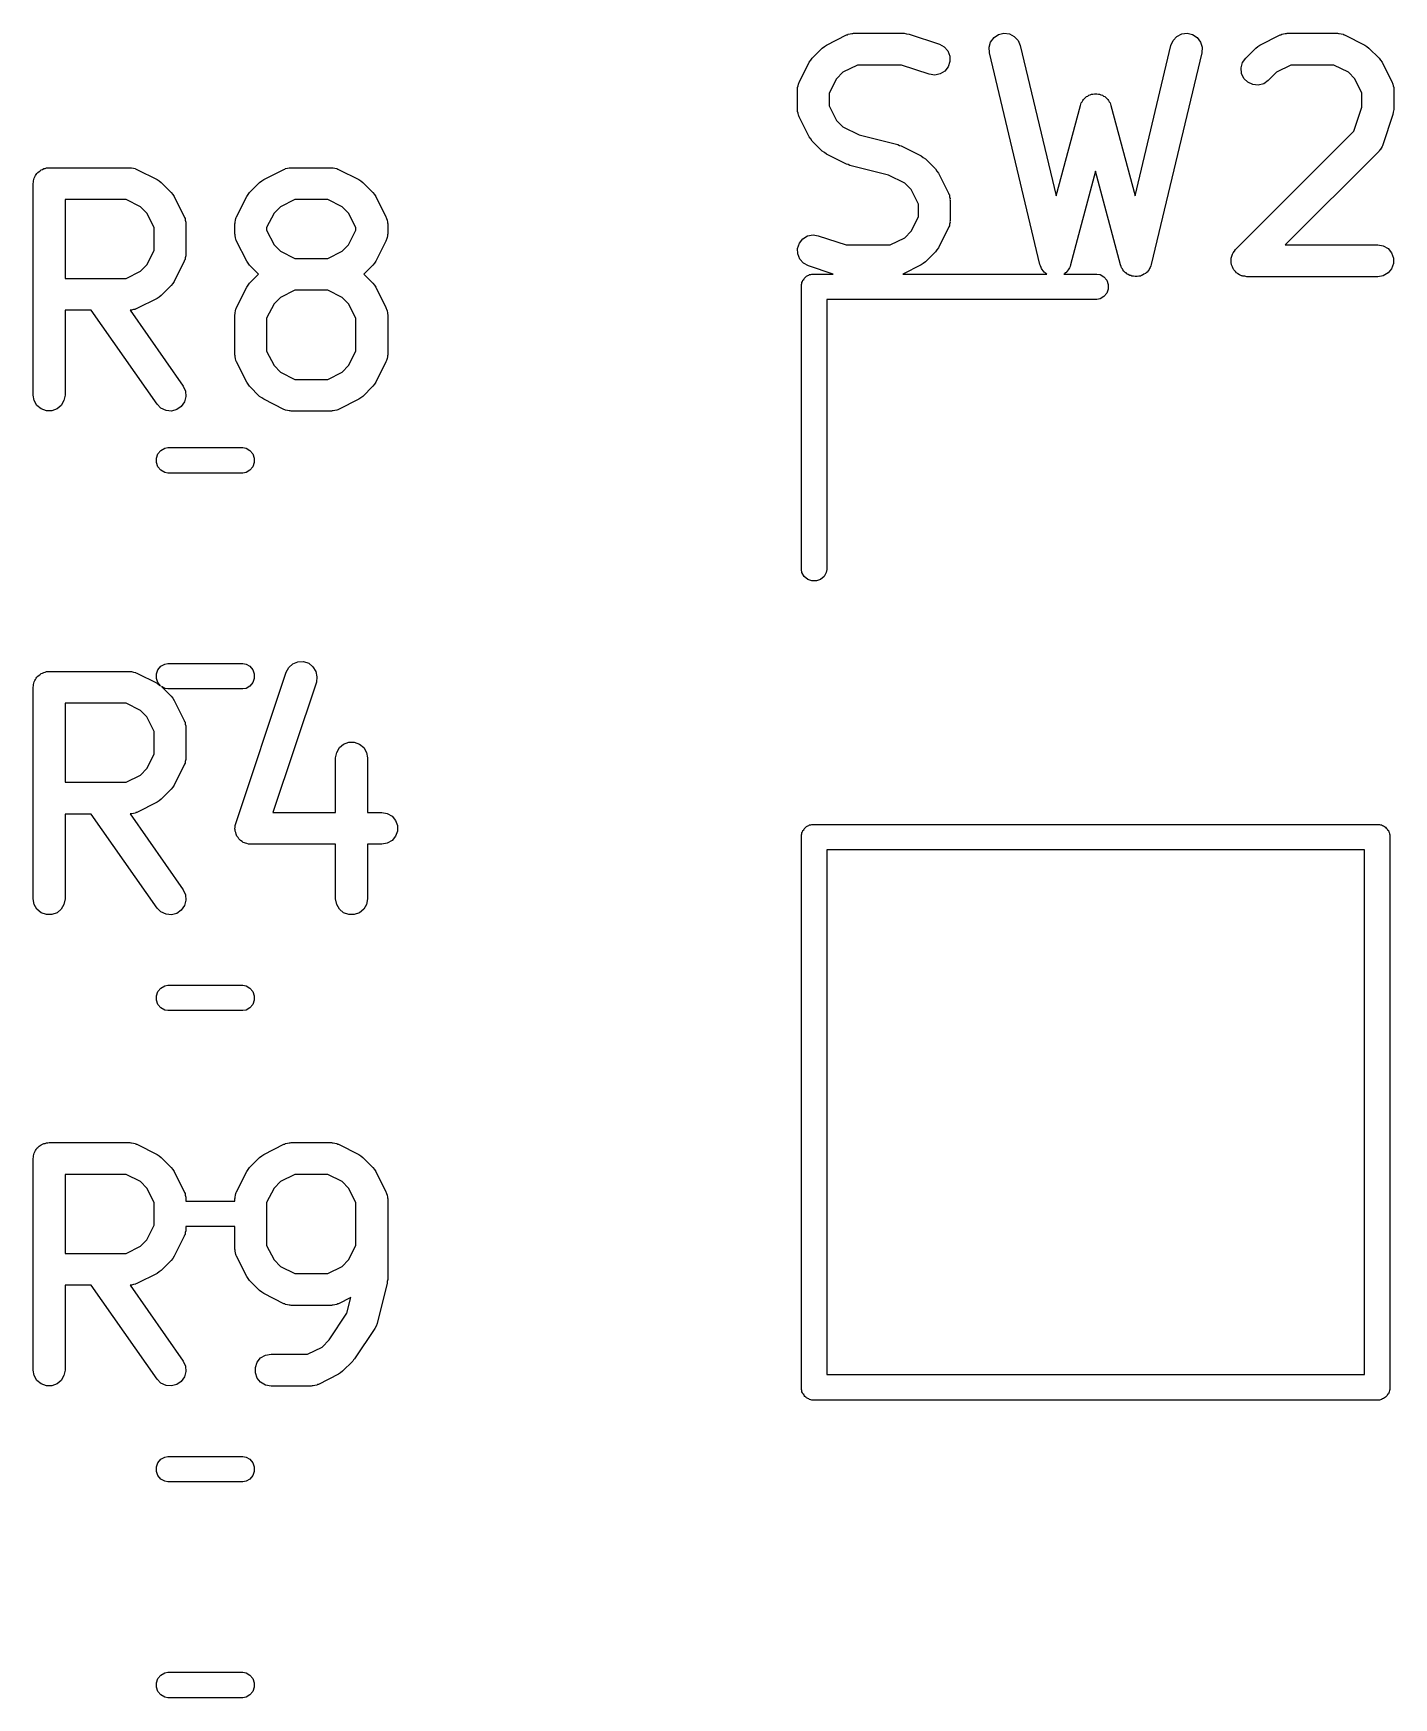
# Model space of a CAD drawing. Extents: x 105.5 to 202.9, y -138.6 to -44.
# Drawn here: x 120.71 to 127.14, y -62.49 to -54.62 of the extents above; entities that cross this region are included whole.
import ezdxf

# ---------------------------------------------------------------- set-up
doc = ezdxf.new("R2010")
doc.units = 0
doc.header["$MEASUREMENT"] = 0
doc.layers.add('BLACK', color=7, linetype='CONTINUOUS')

msp = doc.modelspace()

# ---------------------------------------------------------------- linework, layer by layer
at = {"layer": 'BLACK', "linetype": 'CONTINUOUS'}
for p, q in [((124.458, -54.6779), (124.554, -54.6303)), ((124.554, -54.6303), (124.558, -54.6291)), ((124.558, -54.6291), (124.561, -54.6269)), ((124.561, -54.6269), (124.57, -54.6254)), ((124.57, -54.6254), (124.579, -54.6229)), ((124.579, -54.6229), (124.583, -54.6231)), ((124.583, -54.6231), (124.587, -54.6224)), ((124.587, -54.6224), (124.825, -54.6224)), ((124.825, -54.6224), (124.837, -54.6245)), ((124.837, -54.6245), (124.849, -54.6262)), ((124.849, -54.6262), (124.992, -54.6738)), ((125.234, -54.6638), (125.25, -54.6429)), ((125.25, -54.6429), (125.272, -54.6285)), ((125.272, -54.6285), (125.297, -54.6225)), ((125.297, -54.6225), (125.323, -54.6255)), ((125.323, -54.6255), (125.346, -54.6372)), ((125.346, -54.6372), (125.364, -54.6561)), ((126.096, -54.6561), (126.114, -54.6372)), ((126.114, -54.6372), (126.137, -54.6255)), ((126.137, -54.6255), (126.163, -54.6225)), ((126.163, -54.6225), (126.188, -54.6285)), ((126.188, -54.6285), (126.21, -54.6429)), ((126.21, -54.6429), (126.226, -54.6638)), ((126.506, -54.6779), (126.601, -54.6303)), ((126.601, -54.6303), (126.605, -54.6291)), ((126.605, -54.6291), (126.609, -54.6269)), ((126.609, -54.6269), (126.618, -54.6254)), ((126.618, -54.6254), (126.626, -54.6229)), ((126.626, -54.6229), (126.631, -54.6231)), ((126.631, -54.6231), (126.635, -54.6224)), ((126.635, -54.6224), (126.873, -54.6224)), ((126.873, -54.6224), (126.877, -54.6231)), ((126.877, -54.6231), (126.881, -54.6229)), ((126.881, -54.6229), (126.89, -54.6254)), ((126.89, -54.6254), (126.899, -54.6269)), ((126.899, -54.6269), (126.902, -54.6291)), ((126.902, -54.6291), (126.906, -54.6303)), ((126.906, -54.6303), (127.002, -54.6779)), ((124.391, -54.7396), (124.439, -54.692)), ((124.439, -54.692), (124.449, -54.6851)), ((124.449, -54.6851), (124.458, -54.6779)), ((124.992, -54.6738), (125.015, -54.6863)), ((125.015, -54.6863), (125.032, -54.7057)), ((125.032, -54.7057), (125.042, -54.73)), ((125.042, -54.73), (125.042, -54.756)), ((125.227, -54.6887), (125.234, -54.6638)), ((125.228, -54.7148), (125.227, -54.6887)), ((125.467, -55.7148), (125.228, -54.7148)), ((125.364, -54.6561), (125.374, -54.68)), ((125.374, -54.68), (125.544, -55.3909)), ((125.916, -55.3909), (126.086, -54.68)), ((126.232, -54.7148), (125.993, -55.7148)), ((126.086, -54.68), (126.096, -54.6561)), ((126.226, -54.6638), (126.233, -54.6887)), ((126.233, -54.6887), (126.232, -54.7148)), ((126.439, -54.7396), (126.486, -54.692)), ((126.486, -54.692), (126.496, -54.6851)), ((126.496, -54.6851), (126.506, -54.6779)), ((127.002, -54.6779), (127.011, -54.6851)), ((127.011, -54.6851), (127.021, -54.692)), ((127.021, -54.692), (127.069, -54.7396)), ((124.33, -54.8543), (124.377, -54.7591)), ((124.377, -54.7591), (124.384, -54.7494)), ((124.384, -54.7494), (124.391, -54.7396)), ((124.536, -54.8066), (124.506, -54.837)), ((124.605, -54.7724), (124.536, -54.8066)), ((124.813, -54.7724), (124.605, -54.7724)), ((124.944, -54.8162), (124.813, -54.7724)), ((125.018, -54.8011), (124.996, -54.8147)), ((125.034, -54.7807), (125.018, -54.8011)), ((125.042, -54.756), (125.034, -54.7807)), ((126.417, -54.7861), (126.424, -54.7609)), ((126.419, -54.812), (126.417, -54.7861)), ((126.424, -54.7609), (126.439, -54.7396)), ((126.584, -54.8066), (126.545, -54.8457)), ((126.652, -54.7724), (126.584, -54.8066)), ((126.855, -54.7724), (126.652, -54.7724)), ((126.924, -54.8066), (126.855, -54.7724)), ((126.954, -54.837), (126.924, -54.8066)), ((127.069, -54.7396), (127.076, -54.7494)), ((127.076, -54.7494), (127.083, -54.7591)), ((127.083, -54.7591), (127.13, -54.8543)), ((124.322, -54.8793), (124.325, -54.8709)), ((124.322, -54.8836), (124.322, -54.8793)), ((124.322, -54.8879), (124.322, -54.8836)), ((124.322, -54.9831), (124.322, -54.8879)), ((124.325, -54.8709), (124.326, -54.8622)), ((124.326, -54.8622), (124.328, -54.8585)), ((124.328, -54.8585), (124.33, -54.8543)), ((124.506, -54.837), (124.472, -54.9056)), ((124.97, -54.82), (124.944, -54.8162)), ((124.996, -54.8147), (124.97, -54.82)), ((126.43, -54.8356), (126.419, -54.812)), ((126.449, -54.8541), (126.43, -54.8356)), ((126.472, -54.8651), (126.449, -54.8541)), ((126.498, -54.8673), (126.472, -54.8651)), ((126.524, -54.8606), (126.498, -54.8673)), ((126.545, -54.8457), (126.524, -54.8606)), ((126.988, -54.9056), (126.954, -54.837)), ((127.13, -54.8543), (127.132, -54.8585)), ((127.132, -54.8585), (127.134, -54.8622)), ((127.134, -54.8622), (127.135, -54.8709)), ((127.135, -54.8709), (127.138, -54.8793)), ((127.138, -54.8793), (127.138, -54.8836)), ((127.138, -54.8836), (127.138, -54.8879)), ((127.138, -54.8879), (127.138, -54.9831)), ((124.472, -54.9056), (124.472, -54.9654)), ((124.472, -54.9654), (124.506, -55.0339)), ((125.544, -55.3909), (125.658, -54.9638)), ((125.658, -54.9638), (125.66, -54.9577)), ((125.66, -54.9577), (125.662, -54.9513)), ((125.662, -54.9513), (125.666, -54.946)), ((125.666, -54.946), (125.669, -54.9401)), ((125.669, -54.9401), (125.673, -54.9354)), ((125.673, -54.9354), (125.677, -54.93)), ((125.677, -54.93), (125.682, -54.9263)), ((125.682, -54.9263), (125.687, -54.9217)), ((125.687, -54.9217), (125.693, -54.9189)), ((125.693, -54.9189), (125.698, -54.9151)), ((125.698, -54.9151), (125.705, -54.9134)), ((125.705, -54.9134), (125.711, -54.9107)), ((125.711, -54.9107), (125.717, -54.9101)), ((125.717, -54.9101), (125.724, -54.9084)), ((125.724, -54.9084), (125.73, -54.9089)), ((125.73, -54.9089), (125.736, -54.9084)), ((125.736, -54.9084), (125.743, -54.9101)), ((125.743, -54.9101), (125.749, -54.9107)), ((125.749, -54.9107), (125.755, -54.9134)), ((125.755, -54.9134), (125.762, -54.9151)), ((125.762, -54.9151), (125.767, -54.9189)), ((125.767, -54.9189), (125.773, -54.9217)), ((125.773, -54.9217), (125.778, -54.9263)), ((125.778, -54.9263), (125.783, -54.93)), ((125.783, -54.93), (125.787, -54.9354)), ((125.787, -54.9354), (125.791, -54.9401)), ((125.791, -54.9401), (125.794, -54.946)), ((125.794, -54.946), (125.798, -54.9513)), ((125.798, -54.9513), (125.8, -54.9577)), ((125.8, -54.9577), (125.802, -54.9638)), ((125.802, -54.9638), (125.916, -55.3909)), ((126.988, -54.9709), (126.988, -54.9056)), ((124.322, -54.9874), (124.322, -54.9831)), ((124.322, -54.9917), (124.322, -54.9874)), ((124.325, -55.0001), (124.322, -54.9917)), ((124.326, -55.0087), (124.325, -55.0001)), ((124.328, -55.0125), (124.326, -55.0087)), ((124.33, -55.0166), (124.328, -55.0125)), ((124.377, -55.1119), (124.33, -55.0166)), ((124.506, -55.0339), (124.536, -55.0643)), ((126.95, -55.0854), (126.988, -54.9709)), ((127.134, -55.0068), (127.087, -55.1497)), ((127.136, -54.9949), (127.134, -55.0068)), ((127.138, -54.9831), (127.136, -54.9949)), ((124.384, -55.1215), (124.377, -55.1119)), ((124.391, -55.1314), (124.384, -55.1215)), ((124.536, -55.0643), (124.613, -55.1028)), ((124.613, -55.1028), (124.796, -55.1484)), ((126.391, -55.6443), (126.95, -55.0854)), ((124.439, -55.179), (124.391, -55.1314)), ((124.449, -55.1859), (124.439, -55.179)), ((124.458, -55.193), (124.449, -55.1859)), ((124.554, -55.2407), (124.458, -55.193)), ((124.796, -55.1484), (124.803, -55.1518)), ((124.803, -55.1518), (124.811, -55.1541)), ((124.811, -55.1541), (124.906, -55.2017)), ((124.906, -55.2017), (124.916, -55.2089)), ((127.069, -55.179), (126.625, -55.6224)), ((127.071, -55.1754), (127.069, -55.179)), ((127.074, -55.1726), (127.071, -55.1754)), ((127.079, -55.1648), (127.074, -55.1726)), ((127.084, -55.1576), (127.079, -55.1648)), ((127.085, -55.1535), (127.084, -55.1576)), ((127.087, -55.1497), (127.085, -55.1535)), ((120.729, -55.2842), (120.734, -55.28)), ((120.734, -55.28), (120.739, -55.2749)), ((120.739, -55.2749), (120.744, -55.2716)), ((120.744, -55.2716), (120.749, -55.2674)), ((120.749, -55.2674), (120.756, -55.2652)), ((120.756, -55.2652), (120.761, -55.2619)), ((120.761, -55.2619), (120.768, -55.2608)), ((120.768, -55.2608), (120.774, -55.2585)), ((120.774, -55.2585), (120.78, -55.2585)), ((120.78, -55.2585), (120.787, -55.2574)), ((120.787, -55.2574), (121.168, -55.2574)), ((121.168, -55.2574), (121.172, -55.2581)), ((121.172, -55.2581), (121.176, -55.2579)), ((121.176, -55.2579), (121.185, -55.2604)), ((121.185, -55.2604), (121.194, -55.2619)), ((121.194, -55.2619), (121.197, -55.2641)), ((121.197, -55.2641), (121.201, -55.2653)), ((121.201, -55.2653), (121.297, -55.3129)), ((121.801, -55.3129), (121.896, -55.2653)), ((121.896, -55.2653), (121.9, -55.2641)), ((121.9, -55.2641), (121.904, -55.2619)), ((121.904, -55.2619), (121.913, -55.2604)), ((121.913, -55.2604), (121.921, -55.2579)), ((121.921, -55.2579), (121.926, -55.2581)), ((121.926, -55.2581), (121.93, -55.2574)), ((121.93, -55.2574), (122.12, -55.2574)), ((122.12, -55.2574), (122.124, -55.2581)), ((122.124, -55.2581), (122.129, -55.2579)), ((122.129, -55.2579), (122.137, -55.2604)), ((122.137, -55.2604), (122.146, -55.2619)), ((122.146, -55.2619), (122.15, -55.2641)), ((122.15, -55.2641), (122.154, -55.2653)), ((122.154, -55.2653), (122.249, -55.3129)), ((124.561, -55.243), (124.554, -55.2407)), ((124.569, -55.2463), (124.561, -55.243)), ((124.751, -55.292), (124.569, -55.2463)), ((124.916, -55.2089), (124.926, -55.2158)), ((124.926, -55.2158), (124.974, -55.2634)), ((124.974, -55.2634), (124.98, -55.2732)), ((124.98, -55.2732), (124.988, -55.2829)), ((124.988, -55.2829), (125.035, -55.3781)), ((125.73, -55.2742), (125.612, -55.7167)), ((125.848, -55.7167), (125.73, -55.2742)), ((120.712, -55.3324), (120.713, -55.3259)), ((120.712, -56.3324), (120.712, -55.3324)), ((120.713, -55.3194), (120.715, -55.3132)), ((120.713, -55.3259), (120.713, -55.3194)), ((120.715, -55.3132), (120.716, -55.3067)), ((120.716, -55.3067), (120.72, -55.301)), ((120.72, -55.301), (120.722, -55.2949)), ((120.722, -55.2949), (120.726, -55.2899)), ((120.726, -55.2899), (120.729, -55.2842)), ((121.297, -55.3129), (121.306, -55.3201)), ((121.306, -55.3201), (121.316, -55.327)), ((121.316, -55.327), (121.364, -55.3746)), ((121.734, -55.3746), (121.781, -55.327)), ((121.781, -55.327), (121.791, -55.3201)), ((121.791, -55.3201), (121.801, -55.3129)), ((122.249, -55.3129), (122.259, -55.3201)), ((122.259, -55.3201), (122.269, -55.327)), ((122.269, -55.327), (122.316, -55.3746)), ((124.828, -55.3304), (124.751, -55.292)), ((124.859, -55.3609), (124.828, -55.3304)), ((124.893, -55.4294), (124.859, -55.3609)), ((120.862, -55.4074), (120.862, -55.7812)), ((121.15, -55.4074), (120.862, -55.4074)), ((121.219, -55.4416), (121.15, -55.4074)), ((121.364, -55.3746), (121.371, -55.3844)), ((121.371, -55.3844), (121.378, -55.3941)), ((121.378, -55.3941), (121.425, -55.4893)), ((121.672, -55.4893), (121.72, -55.3941)), ((121.72, -55.3941), (121.727, -55.3844)), ((121.727, -55.3844), (121.734, -55.3746)), ((121.947, -55.4074), (121.879, -55.4416)), ((122.103, -55.4074), (121.947, -55.4074)), ((122.171, -55.4416), (122.103, -55.4074)), ((122.316, -55.3746), (122.323, -55.3844)), ((122.323, -55.3844), (122.33, -55.3941)), ((122.33, -55.3941), (122.378, -55.4893)), ((124.893, -55.4892), (124.893, -55.4294)), ((125.035, -55.3781), (125.036, -55.3823)), ((125.036, -55.3823), (125.039, -55.386)), ((125.039, -55.386), (125.04, -55.3947)), ((125.04, -55.3947), (125.043, -55.4031)), ((125.043, -55.4031), (125.042, -55.4074)), ((125.042, -55.4074), (125.043, -55.4117)), ((125.043, -55.4117), (125.043, -55.5069)), ((121.249, -55.472), (121.219, -55.4416)), ((121.283, -55.5406), (121.249, -55.472)), ((121.425, -55.4893), (121.427, -55.4935)), ((121.427, -55.4935), (121.429, -55.4972)), ((121.429, -55.4972), (121.43, -55.5059)), ((121.43, -55.5059), (121.433, -55.5143)), ((121.433, -55.5143), (121.433, -55.5186)), ((121.433, -55.5186), (121.433, -55.5229)), ((121.664, -55.5229), (121.665, -55.5186)), ((121.665, -55.5143), (121.667, -55.5059)), ((121.665, -55.5186), (121.665, -55.5143)), ((121.667, -55.5059), (121.669, -55.4972)), ((121.669, -55.4972), (121.671, -55.4935)), ((121.671, -55.4935), (121.672, -55.4893)), ((121.849, -55.472), (121.814, -55.5406)), ((121.879, -55.4416), (121.849, -55.472)), ((122.201, -55.472), (122.171, -55.4416)), ((122.236, -55.5406), (122.201, -55.472)), ((122.378, -55.4893), (122.379, -55.4935)), ((122.379, -55.4935), (122.381, -55.4972)), ((122.381, -55.4972), (122.383, -55.5059)), ((122.383, -55.5059), (122.385, -55.5143)), ((122.385, -55.5143), (122.385, -55.5186)), ((122.385, -55.5186), (122.386, -55.5229)), ((124.859, -55.5577), (124.893, -55.4892)), ((125.043, -55.5155), (125.04, -55.5239)), ((125.043, -55.5069), (125.042, -55.5112)), ((125.042, -55.5112), (125.043, -55.5155)), ((121.283, -55.648), (121.283, -55.5406)), ((121.433, -55.5229), (121.433, -55.6657)), ((121.664, -55.5705), (121.664, -55.5229)), ((121.665, -55.5747), (121.664, -55.5705)), ((121.665, -55.579), (121.665, -55.5747)), ((121.667, -55.5875), (121.665, -55.579)), ((121.669, -55.5961), (121.667, -55.5875)), ((121.671, -55.5999), (121.669, -55.5961)), ((121.814, -55.5406), (121.814, -55.5528)), ((121.814, -55.5528), (121.849, -55.6213)), ((122.201, -55.6213), (122.236, -55.5528)), ((122.236, -55.5528), (122.236, -55.5406)), ((122.381, -55.5961), (122.379, -55.5999)), ((122.383, -55.5875), (122.381, -55.5961)), ((122.385, -55.5791), (122.383, -55.5875)), ((122.386, -55.5705), (122.385, -55.5747)), ((122.385, -55.5747), (122.385, -55.5791)), ((122.386, -55.5229), (122.386, -55.5705)), ((124.331, -55.614), (124.347, -55.5936)), ((124.347, -55.5936), (124.369, -55.58)), ((124.369, -55.58), (124.395, -55.5748)), ((124.395, -55.5748), (124.42, -55.5786)), ((124.42, -55.5786), (124.552, -55.6224)), ((124.76, -55.6224), (124.828, -55.5881)), ((124.828, -55.5881), (124.859, -55.5577)), ((125.035, -55.5404), (124.988, -55.6357)), ((125.036, -55.5363), (125.035, -55.5404)), ((125.039, -55.5326), (125.036, -55.5363)), ((125.04, -55.5239), (125.039, -55.5326)), ((121.249, -55.7165), (121.283, -55.648)), ((121.433, -55.6743), (121.43, -55.6827)), ((121.433, -55.6657), (121.433, -55.67)), ((121.433, -55.67), (121.433, -55.6743)), ((121.672, -55.604), (121.671, -55.5999)), ((121.72, -55.6993), (121.672, -55.604)), ((121.849, -55.6213), (121.879, -55.6517)), ((121.879, -55.6517), (121.947, -55.686)), ((122.103, -55.686), (122.171, -55.6517)), ((122.171, -55.6517), (122.201, -55.6213)), ((122.378, -55.604), (122.33, -55.6993)), ((122.379, -55.5999), (122.378, -55.604)), ((124.322, -55.6388), (124.331, -55.614)), ((124.323, -55.6648), (124.322, -55.6388)), ((124.333, -55.689), (124.323, -55.6648)), ((124.552, -55.6224), (124.76, -55.6224)), ((124.974, -55.6552), (124.926, -55.7028)), ((124.98, -55.6453), (124.974, -55.6552)), ((124.988, -55.6357), (124.98, -55.6453)), ((126.37, -55.6844), (126.374, -55.6751)), ((126.374, -55.6751), (126.376, -55.6657)), ((126.376, -55.6657), (126.378, -55.663)), ((126.378, -55.663), (126.379, -55.6599)), ((126.379, -55.6599), (126.386, -55.6524)), ((126.386, -55.6524), (126.391, -55.6443)), ((126.625, -55.6224), (127.063, -55.6224)), ((127.063, -55.6224), (127.089, -55.6269)), ((127.089, -55.6269), (127.112, -55.6399)), ((127.112, -55.6399), (127.128, -55.6599)), ((127.128, -55.6599), (127.137, -55.6844)), ((121.15, -55.7812), (121.219, -55.7469)), ((121.219, -55.7469), (121.249, -55.7165)), ((121.425, -55.6993), (121.378, -55.7945)), ((121.427, -55.6951), (121.425, -55.6993)), ((121.429, -55.6914), (121.427, -55.6951)), ((121.43, -55.6827), (121.429, -55.6914)), ((121.727, -55.7089), (121.72, -55.6993)), ((121.734, -55.7187), (121.727, -55.7089)), ((121.776, -55.761), (121.734, -55.7187)), ((121.947, -55.686), (122.103, -55.686)), ((122.316, -55.7187), (122.274, -55.761)), ((122.323, -55.7089), (122.316, -55.7187)), ((122.33, -55.6993), (122.323, -55.7089)), ((124.35, -55.7085), (124.333, -55.689)), ((124.373, -55.7209), (124.35, -55.7085)), ((124.49, -55.76), (124.373, -55.7209)), ((124.906, -55.7168), (124.82, -55.76)), ((124.916, -55.7097), (124.906, -55.7168)), ((124.926, -55.7028), (124.916, -55.7097)), ((125.47, -55.7218), (125.467, -55.7148)), ((125.472, -55.7292), (125.47, -55.7218)), ((125.475, -55.7336), (125.472, -55.7292)), ((125.477, -55.7387), (125.475, -55.7336)), ((125.482, -55.7442), (125.477, -55.7387)), ((125.487, -55.7505), (125.482, -55.7442)), ((125.491, -55.7536), (125.487, -55.7505)), ((125.495, -55.7576), (125.491, -55.7536)), ((125.586, -55.7549), (125.583, -55.7588)), ((125.591, -55.7519), (125.586, -55.7549)), ((125.596, -55.7457), (125.591, -55.7519)), ((125.601, -55.7403), (125.596, -55.7457)), ((125.603, -55.7354), (125.601, -55.7403)), ((125.607, -55.731), (125.603, -55.7354)), ((125.609, -55.7236), (125.607, -55.731)), ((125.612, -55.7167), (125.609, -55.7236)), ((125.851, -55.7236), (125.848, -55.7167)), ((125.853, -55.731), (125.851, -55.7236)), ((125.857, -55.7354), (125.853, -55.731)), ((125.859, -55.7403), (125.857, -55.7354)), ((125.864, -55.7457), (125.859, -55.7403)), ((125.869, -55.7519), (125.864, -55.7457)), ((125.874, -55.7549), (125.869, -55.7519)), ((125.877, -55.7588), (125.874, -55.7549)), ((125.969, -55.7536), (125.965, -55.7576)), ((125.973, -55.7505), (125.969, -55.7536)), ((125.978, -55.7442), (125.973, -55.7505)), ((125.983, -55.7387), (125.978, -55.7442)), ((125.985, -55.7336), (125.983, -55.7387)), ((125.988, -55.7292), (125.985, -55.7336)), ((125.99, -55.7218), (125.988, -55.7292)), ((125.993, -55.7148), (125.99, -55.7218)), ((126.37, -55.6877), (126.37, -55.6844)), ((126.37, -55.6908), (126.37, -55.6877)), ((126.37, -55.7006), (126.37, -55.6908)), ((126.37, -55.7104), (126.37, -55.7006)), ((126.372, -55.7135), (126.37, -55.7104)), ((126.372, -55.7168), (126.372, -55.7135)), ((126.376, -55.7257), (126.372, -55.7168)), ((126.379, -55.7349), (126.376, -55.7257)), ((126.381, -55.7374), (126.379, -55.7349)), ((126.383, -55.7404), (126.381, -55.7374)), ((126.39, -55.7473), (126.383, -55.7404)), ((126.396, -55.7548), (126.39, -55.7473)), ((126.399, -55.7565), (126.396, -55.7548)), ((127.112, -55.7548), (127.089, -55.7679)), ((127.128, -55.7349), (127.112, -55.7548)), ((127.137, -55.7104), (127.128, -55.7349)), ((127.137, -55.6844), (127.137, -55.7104)), ((120.862, -55.7812), (121.15, -55.7812)), ((121.364, -55.814), (121.316, -55.8616)), ((121.371, -55.8042), (121.364, -55.814)), ((121.378, -55.7945), (121.371, -55.8042)), ((121.672, -55.9179), (121.72, -55.8226)), ((121.72, -55.8226), (121.727, -55.813)), ((121.727, -55.813), (121.734, -55.8032)), ((121.734, -55.8032), (121.776, -55.761)), ((122.274, -55.761), (122.316, -55.8032)), ((122.316, -55.8032), (122.323, -55.813)), ((122.323, -55.813), (122.33, -55.8226)), ((122.33, -55.8226), (122.378, -55.9179)), ((124.34, -55.8094), (124.342, -55.8044)), ((124.34, -55.8148), (124.34, -55.8094)), ((124.34, -57.1552), (124.34, -55.8148)), ((124.342, -55.8044), (124.343, -55.7992)), ((124.343, -55.7992), (124.345, -55.7946)), ((124.345, -55.7946), (124.347, -55.7895)), ((124.347, -55.7895), (124.351, -55.7854)), ((124.351, -55.7854), (124.353, -55.7808)), ((124.353, -55.7808), (124.357, -55.7774)), ((124.357, -55.7774), (124.361, -55.7733)), ((124.361, -55.7733), (124.365, -55.7707)), ((124.365, -55.7707), (124.37, -55.7672)), ((124.37, -55.7672), (124.375, -55.7654)), ((124.375, -55.7654), (124.379, -55.7627)), ((124.379, -55.7627), (124.384, -55.7618)), ((124.384, -55.7618), (124.389, -55.76)), ((124.389, -55.76), (124.395, -55.76)), ((124.395, -55.76), (124.395, -55.76)), ((124.395, -55.76), (124.49, -55.76)), ((124.82, -55.76), (125.5, -55.76)), ((125.5, -55.76), (125.495, -55.7576)), ((125.583, -55.7588), (125.58, -55.76)), ((125.58, -55.76), (125.735, -55.76)), ((125.735, -55.76), (125.751, -55.7627)), ((125.751, -55.7627), (125.769, -55.7733)), ((125.769, -55.7733), (125.783, -55.7895)), ((125.783, -55.7895), (125.79, -55.8094)), ((125.79, -55.8306), (125.783, -55.8505)), ((125.79, -55.8094), (125.79, -55.8306)), ((125.884, -55.762), (125.877, -55.7588)), ((125.891, -55.7662), (125.884, -55.762)), ((125.896, -55.7675), (125.891, -55.7662)), ((125.901, -55.7698), (125.896, -55.7675)), ((125.909, -55.7705), (125.901, -55.7698)), ((125.916, -55.7722), (125.909, -55.7705)), ((125.921, -55.7716), (125.916, -55.7722)), ((125.927, -55.7721), (125.921, -55.7716)), ((125.934, -55.7701), (125.927, -55.7721)), ((125.942, -55.7693), (125.934, -55.7701)), ((125.947, -55.7668), (125.942, -55.7693)), ((125.952, -55.7654), (125.947, -55.7668)), ((125.958, -55.761), (125.952, -55.7654)), ((125.965, -55.7576), (125.958, -55.761)), ((126.401, -55.7588), (126.399, -55.7565)), ((126.41, -55.763), (126.401, -55.7588)), ((126.419, -55.7679), (126.41, -55.763)), ((126.422, -55.7684), (126.419, -55.7679)), ((126.425, -55.7698), (126.422, -55.7684)), ((126.435, -55.7707), (126.425, -55.7698)), ((126.444, -55.7724), (126.435, -55.7707)), ((127.063, -55.7724), (126.444, -55.7724)), ((127.089, -55.7679), (127.063, -55.7724)), ((121.297, -55.8757), (121.201, -55.9233)), ((121.306, -55.8685), (121.297, -55.8757)), ((121.316, -55.8616), (121.306, -55.8685)), ((121.849, -55.9006), (121.814, -55.9691)), ((121.879, -55.8702), (121.849, -55.9006)), ((121.947, -55.836), (121.879, -55.8702)), ((122.103, -55.836), (121.947, -55.836)), ((122.171, -55.8702), (122.103, -55.836)), ((122.201, -55.9006), (122.171, -55.8702)), ((122.236, -55.9691), (122.201, -55.9006)), ((125.735, -55.88), (124.46, -55.88)), ((124.46, -55.88), (124.46, -57.1552)), ((125.751, -55.8773), (125.735, -55.88)), ((125.769, -55.8667), (125.751, -55.8773)), ((125.783, -55.8505), (125.769, -55.8667)), ((120.986, -55.9312), (120.862, -55.9312)), ((120.862, -55.9312), (120.862, -56.3324)), ((121.297, -56.3754), (120.986, -55.9312)), ((121.172, -55.9304), (121.169, -55.931)), ((121.169, -55.931), (121.42, -56.2894)), ((121.176, -55.9307), (121.172, -55.9304)), ((121.185, -55.9282), (121.176, -55.9307)), ((121.194, -55.9267), (121.185, -55.9282)), ((121.197, -55.9245), (121.194, -55.9267)), ((121.201, -55.9233), (121.197, -55.9245)), ((121.664, -55.9514), (121.665, -55.9472)), ((121.664, -56.1419), (121.664, -55.9514)), ((121.665, -55.9429), (121.667, -55.9344)), ((121.665, -55.9472), (121.665, -55.9429)), ((121.667, -55.9344), (121.669, -55.9258)), ((121.669, -55.9258), (121.671, -55.922)), ((121.671, -55.922), (121.672, -55.9179)), ((121.814, -55.9691), (121.814, -56.1242)), ((122.236, -56.1242), (122.236, -55.9691)), ((122.378, -55.9179), (122.379, -55.922)), ((122.379, -55.922), (122.381, -55.9258)), ((122.381, -55.9258), (122.383, -55.9344)), ((122.383, -55.9344), (122.385, -55.9429)), ((122.385, -55.9429), (122.385, -55.9472)), ((122.385, -55.9472), (122.386, -55.9514)), ((122.386, -55.9514), (122.386, -56.1419)), ((121.665, -56.1462), (121.664, -56.1419)), ((121.665, -56.1505), (121.665, -56.1462)), ((121.814, -56.1242), (121.849, -56.1927)), ((122.201, -56.1927), (122.236, -56.1242)), ((122.386, -56.1419), (122.385, -56.1462)), ((122.385, -56.1462), (122.385, -56.1505)), ((121.667, -56.1589), (121.665, -56.1505)), ((121.669, -56.1676), (121.667, -56.1589)), ((121.671, -56.1713), (121.669, -56.1676)), ((121.672, -56.1754), (121.671, -56.1713)), ((121.72, -56.2707), (121.672, -56.1754)), ((121.849, -56.1927), (121.879, -56.2231)), ((121.879, -56.2231), (121.947, -56.2574)), ((122.103, -56.2574), (122.171, -56.2231)), ((122.171, -56.2231), (122.201, -56.1927)), ((122.378, -56.1754), (122.33, -56.2707)), ((122.379, -56.1713), (122.378, -56.1754)), ((122.381, -56.1676), (122.379, -56.1713)), ((122.383, -56.1589), (122.381, -56.1676)), ((122.385, -56.1505), (122.383, -56.1589)), ((121.42, -56.2894), (121.431, -56.313)), ((121.727, -56.2803), (121.72, -56.2707)), ((121.734, -56.2902), (121.727, -56.2803)), ((121.781, -56.3378), (121.734, -56.2902)), ((121.947, -56.2574), (122.103, -56.2574)), ((122.316, -56.2902), (122.269, -56.3378)), ((122.323, -56.2803), (122.316, -56.2902)), ((122.33, -56.2707), (122.323, -56.2803)), ((120.716, -56.358), (120.712, -56.3324)), ((120.729, -56.3806), (120.716, -56.358)), ((120.749, -56.3973), (120.729, -56.3806)), ((120.844, -56.3806), (120.824, -56.3973)), ((120.857, -56.358), (120.844, -56.3806)), ((120.862, -56.3324), (120.857, -56.358)), ((121.315, -56.3938), (121.297, -56.3754)), ((121.426, -56.3641), (121.411, -56.3854)), ((121.433, -56.3389), (121.426, -56.3641)), ((121.431, -56.313), (121.433, -56.3389)), ((121.791, -56.3447), (121.781, -56.3378)), ((121.801, -56.3518), (121.791, -56.3447)), ((121.896, -56.3995), (121.801, -56.3518)), ((122.249, -56.3518), (122.154, -56.3995)), ((122.259, -56.3447), (122.249, -56.3518)), ((122.269, -56.3378), (122.259, -56.3447)), ((120.774, -56.4062), (120.749, -56.3973)), ((120.8, -56.4062), (120.774, -56.4062)), ((120.824, -56.3973), (120.8, -56.4062)), ((121.339, -56.4048), (121.315, -56.3938)), ((121.365, -56.4071), (121.339, -56.4048)), ((121.39, -56.4004), (121.365, -56.4071)), ((121.411, -56.3854), (121.39, -56.4004)), ((121.9, -56.4007), (121.896, -56.3995)), ((121.904, -56.4029), (121.9, -56.4007)), ((121.913, -56.4044), (121.904, -56.4029)), ((121.921, -56.4069), (121.913, -56.4044)), ((121.926, -56.4066), (121.921, -56.4069)), ((121.93, -56.4074), (121.926, -56.4066)), ((122.12, -56.4074), (121.93, -56.4074)), ((122.124, -56.4066), (122.12, -56.4074)), ((122.129, -56.4069), (122.124, -56.4066)), ((122.137, -56.4044), (122.129, -56.4069)), ((122.146, -56.4029), (122.137, -56.4044)), ((122.15, -56.4007), (122.146, -56.4029)), ((122.154, -56.3995), (122.15, -56.4007)), ((121.294, -56.6294), (121.301, -56.6095)), ((121.301, -56.6095), (121.315, -56.5933)), ((121.315, -56.5933), (121.333, -56.5827)), ((121.333, -56.5827), (121.348, -56.58)), ((121.348, -56.58), (121.702, -56.58)), ((121.702, -56.58), (121.717, -56.5827)), ((121.717, -56.5827), (121.735, -56.5933)), ((121.735, -56.5933), (121.749, -56.6095)), ((121.749, -56.6095), (121.756, -56.6294)), ((121.294, -56.6506), (121.294, -56.6294)), ((121.301, -56.6705), (121.294, -56.6506)), ((121.315, -56.6867), (121.301, -56.6705)), ((121.333, -56.6973), (121.315, -56.6867)), ((121.348, -56.7), (121.333, -56.6973)), ((121.717, -56.6973), (121.702, -56.7)), ((121.735, -56.6867), (121.717, -56.6973)), ((121.749, -56.6705), (121.735, -56.6867)), ((121.756, -56.6506), (121.749, -56.6705)), ((121.756, -56.6294), (121.756, -56.6506)), ((121.702, -56.7), (121.348, -56.7)), ((124.343, -57.1708), (124.34, -57.1552)), ((124.46, -57.1552), (124.457, -57.1708)), ((124.353, -57.1892), (124.343, -57.1708)), ((124.37, -57.2028), (124.353, -57.1892)), ((124.389, -57.21), (124.37, -57.2028)), ((124.411, -57.21), (124.389, -57.21)), ((124.43, -57.2028), (124.411, -57.21)), ((124.447, -57.1892), (124.43, -57.2028)), ((124.457, -57.1708), (124.447, -57.1892)), ((120.756, -57.6452), (120.761, -57.6419)), ((120.761, -57.6419), (120.768, -57.6408)), ((120.768, -57.6408), (120.774, -57.6385)), ((120.774, -57.6385), (120.78, -57.6385)), ((120.78, -57.6385), (120.787, -57.6374)), ((120.787, -57.6374), (121.168, -57.6374)), ((121.168, -57.6374), (121.172, -57.6381)), ((121.172, -57.6381), (121.176, -57.6379)), ((121.176, -57.6379), (121.185, -57.6404)), ((121.185, -57.6404), (121.194, -57.6419)), ((121.194, -57.6419), (121.197, -57.6441)), ((121.294, -57.6494), (121.301, -57.6295)), ((121.301, -57.6295), (121.315, -57.6133)), ((121.315, -57.6133), (121.333, -57.6027)), ((121.333, -57.6027), (121.348, -57.6)), ((121.348, -57.6), (121.702, -57.6)), ((121.668, -58.3553), (121.906, -57.641)), ((121.702, -57.6), (121.717, -57.6027)), ((121.717, -57.6027), (121.735, -57.6133)), ((121.735, -57.6133), (121.749, -57.6295)), ((121.749, -57.6295), (121.756, -57.6494)), ((121.906, -57.641), (121.919, -57.6181)), ((121.919, -57.6181), (121.938, -57.6009)), ((121.938, -57.6009), (121.962, -57.5913)), ((121.962, -57.5913), (121.988, -57.5906)), ((121.988, -57.5906), (122.013, -57.5988)), ((122.013, -57.5988), (122.033, -57.615)), ((122.033, -57.615), (122.047, -57.6372)), ((122.047, -57.6372), (122.052, -57.6627)), ((120.712, -57.7124), (120.713, -57.7059)), ((120.712, -58.7124), (120.712, -57.7124)), ((120.713, -57.6994), (120.715, -57.6932)), ((120.713, -57.7059), (120.713, -57.6994)), ((120.715, -57.6932), (120.716, -57.6867)), ((120.716, -57.6867), (120.72, -57.681)), ((120.72, -57.681), (120.722, -57.6749)), ((120.722, -57.6749), (120.726, -57.6699)), ((120.726, -57.6699), (120.729, -57.6642)), ((120.729, -57.6642), (120.734, -57.66)), ((120.734, -57.66), (120.739, -57.6549)), ((120.739, -57.6549), (120.744, -57.6516)), ((120.744, -57.6516), (120.749, -57.6474)), ((120.749, -57.6474), (120.756, -57.6452)), ((121.197, -57.6441), (121.201, -57.6453)), ((121.201, -57.6453), (121.297, -57.6929)), ((121.294, -57.6706), (121.294, -57.6494)), ((121.301, -57.6905), (121.294, -57.6706)), ((121.297, -57.6929), (121.306, -57.7001)), ((121.313, -57.7047), (121.301, -57.6905)), ((121.306, -57.7001), (121.313, -57.7047)), ((121.333, -57.7173), (121.318, -57.7084)), ((121.318, -57.7084), (121.364, -57.7546)), ((121.348, -57.72), (121.333, -57.7173)), ((121.702, -57.72), (121.348, -57.72)), ((121.717, -57.7173), (121.702, -57.72)), ((121.735, -57.7067), (121.717, -57.7173)), ((121.749, -57.6905), (121.735, -57.7067)), ((121.756, -57.6706), (121.749, -57.6905)), ((121.756, -57.6494), (121.756, -57.6706)), ((122.049, -57.6885), (121.843, -58.304)), ((122.052, -57.6627), (122.049, -57.6885)), ((120.862, -57.7874), (120.862, -58.1612)), ((121.15, -57.7874), (120.862, -57.7874)), ((121.219, -57.8216), (121.15, -57.7874)), ((121.364, -57.7546), (121.371, -57.7644)), ((121.371, -57.7644), (121.378, -57.7741)), ((121.378, -57.7741), (121.425, -57.8693)), ((121.249, -57.852), (121.219, -57.8216)), ((121.283, -57.9206), (121.249, -57.852)), ((121.425, -57.8693), (121.427, -57.8735)), ((121.427, -57.8735), (121.429, -57.8772)), ((121.429, -57.8772), (121.43, -57.8859)), ((121.283, -58.028), (121.283, -57.9206)), ((121.43, -57.8859), (121.433, -57.8943)), ((121.433, -57.8943), (121.433, -57.8986)), ((121.433, -57.8986), (121.433, -57.9029)), ((121.433, -57.9029), (121.433, -58.0457)), ((121.249, -58.0965), (121.283, -58.028)), ((122.14, -58.0457), (122.145, -58.0201)), ((122.145, -58.0201), (122.158, -57.9975)), ((122.158, -57.9975), (122.178, -57.9808)), ((122.178, -57.9808), (122.202, -57.9719)), ((122.202, -57.9719), (122.228, -57.9719)), ((122.228, -57.9719), (122.253, -57.9808)), ((122.253, -57.9808), (122.273, -57.9975)), ((122.273, -57.9975), (122.286, -58.0201)), ((122.286, -58.0201), (122.29, -58.0457)), ((121.219, -58.1269), (121.249, -58.0965)), ((121.425, -58.0793), (121.378, -58.1745)), ((121.427, -58.0751), (121.425, -58.0793)), ((121.429, -58.0714), (121.427, -58.0751)), ((121.43, -58.0627), (121.429, -58.0714)), ((121.433, -58.0543), (121.43, -58.0627)), ((121.433, -58.0457), (121.433, -58.05)), ((121.433, -58.05), (121.433, -58.0543)), ((122.14, -58.304), (122.14, -58.0457)), ((122.29, -58.0457), (122.29, -58.304)), ((120.862, -58.1612), (121.15, -58.1612)), ((121.15, -58.1612), (121.219, -58.1269)), ((121.371, -58.1842), (121.364, -58.194)), ((121.378, -58.1745), (121.371, -58.1842)), ((121.297, -58.2557), (121.201, -58.3033)), ((121.306, -58.2485), (121.297, -58.2557)), ((121.316, -58.2416), (121.306, -58.2485)), ((121.364, -58.194), (121.316, -58.2416)), ((120.986, -58.3112), (120.862, -58.3112)), ((120.862, -58.3112), (120.862, -58.7124)), ((121.297, -58.7554), (120.986, -58.3112)), ((121.172, -58.3104), (121.169, -58.311)), ((121.169, -58.311), (121.42, -58.6694)), ((121.176, -58.3107), (121.172, -58.3104)), ((121.185, -58.3082), (121.176, -58.3107)), ((121.194, -58.3067), (121.185, -58.3082)), ((121.197, -58.3045), (121.194, -58.3067)), ((121.201, -58.3033), (121.197, -58.3045)), ((121.843, -58.304), (122.14, -58.304)), ((122.29, -58.304), (122.358, -58.304)), ((122.358, -58.304), (122.384, -58.3086)), ((122.384, -58.3086), (122.407, -58.3216)), ((122.407, -58.3216), (122.423, -58.3415)), ((122.423, -58.3415), (122.432, -58.366)), ((121.664, -58.3811), (121.665, -58.3736)), ((121.665, -58.3865), (121.664, -58.3811)), ((121.665, -58.366), (121.667, -58.3608)), ((121.665, -58.3736), (121.665, -58.366)), ((121.665, -58.3921), (121.665, -58.3865)), ((121.668, -58.3992), (121.665, -58.3921)), ((121.667, -58.3608), (121.668, -58.3553)), ((121.67, -58.4066), (121.668, -58.3992)), ((121.672, -58.4113), (121.67, -58.4066)), ((121.674, -58.4165), (121.672, -58.4113)), ((121.679, -58.4224), (121.674, -58.4165)), ((121.683, -58.4288), (121.679, -58.4224)), ((122.423, -58.4165), (122.407, -58.4365)), ((122.432, -58.3921), (122.423, -58.4165)), ((122.432, -58.366), (122.432, -58.3921)), ((124.34, -58.4094), (124.342, -58.4044)), ((124.34, -58.4147), (124.34, -58.4094)), ((124.34, -58.4148), (124.34, -58.4147)), ((124.34, -61.0094), (124.34, -58.4148)), ((124.342, -58.4044), (124.343, -58.3992)), ((124.343, -58.3992), (124.345, -58.3945)), ((124.345, -58.3945), (124.347, -58.3895)), ((124.347, -58.3895), (124.351, -58.3855)), ((124.351, -58.3855), (124.353, -58.3808)), ((124.353, -58.3808), (124.357, -58.3774)), ((124.357, -58.3774), (124.361, -58.3733)), ((124.361, -58.3733), (124.365, -58.3707)), ((124.365, -58.3707), (124.37, -58.3672)), ((124.37, -58.3672), (124.375, -58.3654)), ((124.375, -58.3654), (124.379, -58.3627)), ((124.379, -58.3627), (124.384, -58.3618)), ((124.384, -58.3618), (124.389, -58.36)), ((124.389, -58.36), (124.395, -58.36)), ((124.395, -58.36), (124.395, -58.36)), ((124.395, -58.36), (127.065, -58.36)), ((127.065, -58.36), (127.071, -58.36)), ((127.065, -58.36), (127.065, -58.36)), ((127.071, -58.36), (127.076, -58.3618)), ((127.076, -58.3618), (127.081, -58.3627)), ((127.081, -58.3627), (127.085, -58.3654)), ((127.085, -58.3654), (127.09, -58.3672)), ((127.09, -58.3672), (127.095, -58.3707)), ((127.095, -58.3707), (127.099, -58.3733)), ((127.099, -58.3733), (127.103, -58.3774)), ((127.103, -58.3774), (127.107, -58.3808)), ((127.107, -58.3808), (127.109, -58.3855)), ((127.109, -58.3855), (127.113, -58.3895)), ((127.113, -58.3895), (127.115, -58.3945)), ((127.115, -58.3945), (127.117, -58.3992)), ((127.117, -58.3992), (127.118, -58.4044)), ((127.118, -58.4044), (127.12, -58.4094)), ((127.12, -58.4094), (127.12, -58.4147)), ((127.12, -58.4147), (127.12, -58.4148)), ((127.12, -58.4148), (127.12, -61.0252)), ((121.688, -58.4323), (121.683, -58.4288)), ((121.691, -58.4365), (121.688, -58.4323)), ((121.698, -58.4403), (121.691, -58.4365)), ((121.704, -58.445), (121.698, -58.4403)), ((121.709, -58.4468), (121.704, -58.445)), ((121.714, -58.4495), (121.709, -58.4468)), ((121.721, -58.4508), (121.714, -58.4495)), ((121.728, -58.4532), (121.721, -58.4508)), ((121.734, -58.4531), (121.728, -58.4532)), ((121.739, -58.454), (121.734, -58.4531)), ((122.14, -58.454), (121.739, -58.454)), ((122.14, -58.7124), (122.14, -58.454)), ((122.358, -58.454), (122.29, -58.454)), ((122.29, -58.454), (122.29, -58.7124)), ((122.384, -58.4495), (122.358, -58.454)), ((122.407, -58.4365), (122.384, -58.4495)), ((124.46, -58.48), (124.46, -60.96)), ((127, -58.48), (124.46, -58.48)), ((127, -60.96), (127, -58.48)), ((120.716, -58.738), (120.712, -58.7124)), ((120.729, -58.7606), (120.716, -58.738)), ((120.857, -58.738), (120.844, -58.7606)), ((120.862, -58.7124), (120.857, -58.738)), ((121.42, -58.6694), (121.431, -58.693)), ((121.433, -58.7189), (121.426, -58.7441)), ((121.431, -58.693), (121.433, -58.7189)), ((122.145, -58.738), (122.14, -58.7124)), ((122.158, -58.7606), (122.145, -58.738)), ((122.286, -58.738), (122.273, -58.7606)), ((122.29, -58.7124), (122.286, -58.738)), ((120.749, -58.7773), (120.729, -58.7606)), ((120.774, -58.7862), (120.749, -58.7773)), ((120.8, -58.7862), (120.774, -58.7862)), ((120.824, -58.7773), (120.8, -58.7862)), ((120.844, -58.7606), (120.824, -58.7773)), ((121.315, -58.7738), (121.297, -58.7554)), ((121.339, -58.7848), (121.315, -58.7738)), ((121.365, -58.7871), (121.339, -58.7848)), ((121.39, -58.7804), (121.365, -58.7871)), ((121.411, -58.7654), (121.39, -58.7804)), ((121.426, -58.7441), (121.411, -58.7654)), ((122.178, -58.7773), (122.158, -58.7606)), ((122.202, -58.7862), (122.178, -58.7773)), ((122.228, -58.7862), (122.202, -58.7862)), ((122.253, -58.7773), (122.228, -58.7862)), ((122.273, -58.7606), (122.253, -58.7773)), ((121.301, -59.1495), (121.315, -59.1333)), ((121.315, -59.1333), (121.333, -59.1227)), ((121.333, -59.1227), (121.348, -59.12)), ((121.348, -59.12), (121.702, -59.12)), ((121.702, -59.12), (121.717, -59.1227)), ((121.717, -59.1227), (121.735, -59.1333)), ((121.735, -59.1333), (121.749, -59.1495)), ((121.294, -59.1694), (121.301, -59.1495)), ((121.294, -59.1906), (121.294, -59.1694)), ((121.301, -59.2105), (121.294, -59.1906)), ((121.315, -59.2267), (121.301, -59.2105)), ((121.749, -59.2105), (121.735, -59.2267)), ((121.749, -59.1495), (121.756, -59.1694)), ((121.756, -59.1906), (121.749, -59.2105)), ((121.756, -59.1694), (121.756, -59.1906)), ((121.333, -59.2373), (121.315, -59.2267)), ((121.348, -59.24), (121.333, -59.2373)), ((121.702, -59.24), (121.348, -59.24)), ((121.717, -59.2373), (121.702, -59.24)), ((121.735, -59.2267), (121.717, -59.2373)), ((120.713, -59.9257), (120.715, -59.9195)), ((120.715, -59.9195), (120.716, -59.913)), ((120.716, -59.913), (120.72, -59.9073)), ((120.72, -59.9073), (120.722, -59.9012)), ((120.722, -59.9012), (120.726, -59.8962)), ((120.726, -59.8962), (120.729, -59.8905)), ((120.729, -59.8905), (120.734, -59.8863)), ((120.734, -59.8863), (120.739, -59.8812)), ((120.739, -59.8812), (120.744, -59.8779)), ((120.744, -59.8779), (120.749, -59.8737)), ((120.749, -59.8737), (120.756, -59.8715)), ((120.756, -59.8715), (120.761, -59.8682)), ((120.761, -59.8682), (120.768, -59.8671)), ((120.768, -59.8671), (120.774, -59.8648)), ((120.774, -59.8648), (120.78, -59.8648)), ((120.78, -59.8648), (120.787, -59.8637)), ((120.787, -59.8637), (121.168, -59.8637)), ((121.168, -59.8637), (121.172, -59.8644)), ((121.172, -59.8644), (121.176, -59.8642)), ((121.176, -59.8642), (121.185, -59.8667)), ((121.185, -59.8667), (121.194, -59.8682)), ((121.194, -59.8682), (121.197, -59.8704)), ((121.197, -59.8704), (121.201, -59.8716)), ((121.201, -59.8716), (121.297, -59.9192)), ((121.297, -59.9192), (121.306, -59.9264)), ((121.791, -59.9264), (121.801, -59.9192)), ((121.801, -59.9192), (121.896, -59.8716)), ((121.896, -59.8716), (121.9, -59.8704)), ((121.9, -59.8704), (121.904, -59.8682)), ((121.904, -59.8682), (121.913, -59.8667)), ((121.913, -59.8667), (121.921, -59.8642)), ((121.921, -59.8642), (121.926, -59.8644)), ((121.926, -59.8644), (121.93, -59.8637)), ((121.93, -59.8637), (122.12, -59.8637)), ((122.12, -59.8637), (122.124, -59.8644)), ((122.124, -59.8644), (122.129, -59.8642)), ((122.129, -59.8642), (122.137, -59.8667)), ((122.137, -59.8667), (122.146, -59.8682)), ((122.146, -59.8682), (122.15, -59.8704)), ((122.15, -59.8704), (122.154, -59.8716)), ((122.154, -59.8716), (122.249, -59.9192)), ((122.249, -59.9192), (122.259, -59.9264)), ((120.712, -59.9387), (120.713, -59.9322)), ((120.712, -60.9387), (120.712, -59.9387)), ((120.713, -59.9322), (120.713, -59.9257)), ((121.306, -59.9264), (121.316, -59.9333)), ((121.316, -59.9333), (121.364, -59.9809)), ((121.364, -59.9809), (121.371, -59.9907)), ((121.371, -59.9907), (121.378, -60.0004)), ((121.378, -60.0004), (121.425, -60.0956)), ((121.672, -60.0956), (121.72, -60.0004)), ((121.72, -60.0004), (121.727, -59.9907)), ((121.727, -59.9907), (121.734, -59.9809)), ((121.734, -59.9809), (121.781, -59.9333)), ((121.781, -59.9333), (121.791, -59.9264)), ((122.259, -59.9264), (122.269, -59.9333)), ((122.269, -59.9333), (122.316, -59.9809)), ((122.316, -59.9809), (122.323, -59.9907)), ((122.323, -59.9907), (122.33, -60.0004)), ((122.33, -60.0004), (122.378, -60.0956)), ((120.862, -60.0137), (120.862, -60.3875)), ((121.15, -60.0137), (120.862, -60.0137)), ((121.219, -60.0479), (121.15, -60.0137)), ((121.249, -60.0784), (121.219, -60.0479)), ((121.283, -60.1469), (121.249, -60.0784)), ((121.849, -60.0784), (121.814, -60.1469)), ((121.879, -60.0479), (121.849, -60.0784)), ((121.947, -60.0137), (121.879, -60.0479)), ((122.103, -60.0137), (121.947, -60.0137)), ((122.171, -60.0479), (122.103, -60.0137)), ((122.201, -60.0784), (122.171, -60.0479)), ((122.236, -60.1469), (122.201, -60.0784)), ((121.283, -60.2543), (121.283, -60.1469)), ((121.425, -60.0956), (121.427, -60.0998)), ((121.427, -60.0998), (121.429, -60.1035)), ((121.429, -60.1035), (121.43, -60.1122)), ((121.43, -60.1122), (121.433, -60.1206)), ((121.433, -60.1206), (121.433, -60.1249)), ((121.433, -60.1249), (121.433, -60.1292)), ((121.433, -60.1292), (121.433, -60.14)), ((121.433, -60.14), (121.664, -60.14)), ((121.664, -60.1292), (121.665, -60.1249)), ((121.664, -60.14), (121.664, -60.1292)), ((121.665, -60.1206), (121.667, -60.1122)), ((121.665, -60.1249), (121.665, -60.1206)), ((121.667, -60.1122), (121.669, -60.1035)), ((121.669, -60.1035), (121.671, -60.0998)), ((121.671, -60.0998), (121.672, -60.0956)), ((121.814, -60.1469), (121.814, -60.3496)), ((122.236, -60.3496), (122.236, -60.1469)), ((122.378, -60.0956), (122.379, -60.0998)), ((122.379, -60.0998), (122.381, -60.1035)), ((122.381, -60.1035), (122.383, -60.1122)), ((122.383, -60.1122), (122.385, -60.1206)), ((122.385, -60.1206), (122.385, -60.1249)), ((122.385, -60.1249), (122.386, -60.1292)), ((122.386, -60.1292), (122.386, -60.5101)), ((121.249, -60.3228), (121.283, -60.2543)), ((121.425, -60.3056), (121.378, -60.4008)), ((121.427, -60.3014), (121.425, -60.3056)), ((121.429, -60.2977), (121.427, -60.3014)), ((121.43, -60.289), (121.429, -60.2977)), ((121.433, -60.2806), (121.43, -60.289)), ((121.664, -60.26), (121.433, -60.26)), ((121.433, -60.26), (121.433, -60.272)), ((121.433, -60.272), (121.433, -60.2763)), ((121.433, -60.2763), (121.433, -60.2806)), ((121.664, -60.3673), (121.664, -60.26)), ((120.862, -60.3875), (121.15, -60.3875)), ((121.15, -60.3875), (121.219, -60.3532)), ((121.219, -60.3532), (121.249, -60.3228)), ((121.665, -60.3715), (121.664, -60.3673)), ((121.665, -60.3758), (121.665, -60.3715)), ((121.667, -60.3842), (121.665, -60.3758)), ((121.669, -60.3929), (121.667, -60.3842)), ((121.671, -60.3967), (121.669, -60.3929)), ((121.814, -60.3496), (121.849, -60.4181)), ((122.201, -60.4181), (122.236, -60.3496)), ((121.316, -60.4679), (121.306, -60.4748)), ((121.364, -60.4203), (121.316, -60.4679)), ((121.371, -60.4105), (121.364, -60.4203)), ((121.378, -60.4008), (121.371, -60.4105)), ((121.672, -60.4008), (121.671, -60.3967)), ((121.72, -60.496), (121.672, -60.4008)), ((121.849, -60.4181), (121.879, -60.4485)), ((121.879, -60.4485), (121.947, -60.4827)), ((122.103, -60.4827), (122.171, -60.4485)), ((122.171, -60.4485), (122.201, -60.4181)), ((120.986, -60.5375), (120.862, -60.5375)), ((120.862, -60.5375), (120.862, -60.9387)), ((121.297, -60.9817), (120.986, -60.5375)), ((121.172, -60.5367), (121.169, -60.5373)), ((121.169, -60.5373), (121.42, -60.8957)), ((121.176, -60.537), (121.172, -60.5367)), ((121.185, -60.5345), (121.176, -60.537)), ((121.194, -60.533), (121.185, -60.5345)), ((121.197, -60.5308), (121.194, -60.533)), ((121.201, -60.5296), (121.197, -60.5308)), ((121.297, -60.482), (121.201, -60.5296)), ((121.306, -60.4748), (121.297, -60.482)), ((121.727, -60.5057), (121.72, -60.496)), ((121.734, -60.5155), (121.727, -60.5057)), ((121.781, -60.5631), (121.734, -60.5155)), ((121.947, -60.4827), (122.103, -60.4827)), ((122.383, -60.5283), (122.336, -60.7188)), ((122.384, -60.5191), (122.383, -60.5283)), ((122.386, -60.5101), (122.384, -60.5191)), ((121.791, -60.57), (121.781, -60.5631)), ((121.801, -60.5772), (121.791, -60.57)), ((121.896, -60.6248), (121.801, -60.5772)), ((121.9, -60.626), (121.896, -60.6248)), ((121.904, -60.6282), (121.9, -60.626)), ((121.913, -60.6297), (121.904, -60.6282)), ((121.921, -60.6322), (121.913, -60.6297)), ((122.137, -60.6297), (122.129, -60.6322)), ((122.146, -60.6282), (122.137, -60.6297)), ((122.15, -60.626), (122.146, -60.6282)), ((122.154, -60.6248), (122.15, -60.626)), ((122.212, -60.5957), (122.154, -60.6248)), ((122.193, -60.6698), (122.212, -60.5957)), ((121.926, -60.632), (121.921, -60.6322)), ((121.93, -60.6327), (121.926, -60.632)), ((122.12, -60.6327), (121.93, -60.6327)), ((122.11, -60.7957), (122.193, -60.6698)), ((122.124, -60.632), (122.12, -60.6327)), ((122.129, -60.6322), (122.124, -60.632)), ((122.325, -60.7422), (122.23, -60.885)), ((122.331, -60.7304), (122.325, -60.7422)), ((122.336, -60.7188), (122.331, -60.7304)), ((121.809, -60.8682), (121.835, -60.8637)), ((121.835, -60.8637), (122.007, -60.8637)), ((122.007, -60.8637), (122.076, -60.8294)), ((122.076, -60.8294), (122.11, -60.7957)), ((120.716, -60.9643), (120.712, -60.9387)), ((120.862, -60.9387), (120.857, -60.9643)), ((121.42, -60.8957), (121.431, -60.9193)), ((121.433, -60.9452), (121.426, -60.9704)), ((121.431, -60.9193), (121.433, -60.9452)), ((121.761, -60.9257), (121.77, -60.9012)), ((121.761, -60.9517), (121.761, -60.9257)), ((121.77, -60.9012), (121.786, -60.8812)), ((121.786, -60.8812), (121.809, -60.8682)), ((122.173, -60.9441), (122.163, -60.951)), ((122.221, -60.8965), (122.173, -60.9441)), ((122.225, -60.8904), (122.221, -60.8965)), ((122.23, -60.885), (122.225, -60.8904)), ((120.729, -60.9869), (120.716, -60.9643)), ((120.749, -61.0036), (120.729, -60.9869)), ((120.774, -61.0125), (120.749, -61.0036)), ((120.8, -61.0125), (120.774, -61.0125)), ((120.824, -61.0036), (120.8, -61.0125)), ((120.844, -60.9869), (120.824, -61.0036)), ((120.857, -60.9643), (120.844, -60.9869)), ((121.315, -61.0001), (121.297, -60.9817)), ((121.339, -61.0111), (121.315, -61.0001)), ((121.365, -61.0134), (121.339, -61.0111)), ((121.39, -61.0067), (121.365, -61.0134)), ((121.411, -60.9917), (121.39, -61.0067)), ((121.426, -60.9704), (121.411, -60.9917)), ((121.77, -60.9762), (121.761, -60.9517)), ((121.786, -60.9961), (121.77, -60.9762)), ((121.809, -61.0092), (121.786, -60.9961)), ((121.835, -61.0137), (121.809, -61.0092)), ((122.025, -61.0137), (121.835, -61.0137)), ((122.029, -61.0129), (122.025, -61.0137)), ((122.034, -61.0132), (122.029, -61.0129)), ((122.042, -61.0107), (122.034, -61.0132)), ((122.051, -61.0092), (122.042, -61.0107)), ((122.054, -61.007), (122.051, -61.0092)), ((122.059, -61.0058), (122.054, -61.007)), ((122.154, -60.9581), (122.059, -61.0058)), ((122.163, -60.951), (122.154, -60.9581)), ((124.34, -61.0306), (124.34, -61.0094)), ((124.46, -60.96), (127, -60.96)), ((124.342, -61.0356), (124.34, -61.0306)), ((124.343, -61.0408), (124.342, -61.0356)), ((124.345, -61.0454), (124.343, -61.0408)), ((124.347, -61.0505), (124.345, -61.0454)), ((124.351, -61.0545), (124.347, -61.0505)), ((124.353, -61.0592), (124.351, -61.0545)), ((124.357, -61.0626), (124.353, -61.0592)), ((124.361, -61.0667), (124.357, -61.0626)), ((124.365, -61.0693), (124.361, -61.0667)), ((124.37, -61.0728), (124.365, -61.0693)), ((124.375, -61.0746), (124.37, -61.0728)), ((124.379, -61.0773), (124.375, -61.0746)), ((124.384, -61.0782), (124.379, -61.0773)), ((124.389, -61.08), (124.384, -61.0782)), ((124.395, -61.08), (124.389, -61.08)), ((127.065, -61.08), (124.395, -61.08)), ((124.395, -61.08), (124.395, -61.08)), ((127.071, -61.08), (127.065, -61.08)), ((127.065, -61.08), (127.065, -61.08)), ((127.076, -61.0782), (127.071, -61.08)), ((127.081, -61.0773), (127.076, -61.0782)), ((127.085, -61.0746), (127.081, -61.0773)), ((127.09, -61.0728), (127.085, -61.0746)), ((127.095, -61.0693), (127.09, -61.0728)), ((127.099, -61.0667), (127.095, -61.0693)), ((127.103, -61.0626), (127.099, -61.0667)), ((127.107, -61.0592), (127.103, -61.0626)), ((127.109, -61.0545), (127.107, -61.0592)), ((127.113, -61.0505), (127.109, -61.0545)), ((127.115, -61.0455), (127.113, -61.0505)), ((127.117, -61.0408), (127.115, -61.0455)), ((127.118, -61.0356), (127.117, -61.0408)), ((127.12, -61.0306), (127.118, -61.0356)), ((127.12, -61.0252), (127.12, -61.0253)), ((127.12, -61.0253), (127.12, -61.0306)), ((121.294, -61.3957), (121.301, -61.3758)), ((121.294, -61.4169), (121.294, -61.3957)), ((121.301, -61.4368), (121.294, -61.4169)), ((121.301, -61.3758), (121.315, -61.3596)), ((121.315, -61.3596), (121.333, -61.3491)), ((121.333, -61.3491), (121.348, -61.3463)), ((121.348, -61.3463), (121.702, -61.3463)), ((121.702, -61.3463), (121.717, -61.3491)), ((121.717, -61.3491), (121.735, -61.3596)), ((121.735, -61.3596), (121.749, -61.3758)), ((121.749, -61.3758), (121.756, -61.3957)), ((121.756, -61.4169), (121.749, -61.4368)), ((121.756, -61.3957), (121.756, -61.4169)), ((121.315, -61.453), (121.301, -61.4368)), ((121.333, -61.4636), (121.315, -61.453)), ((121.348, -61.4663), (121.333, -61.4636)), ((121.702, -61.4663), (121.348, -61.4663)), ((121.717, -61.4636), (121.702, -61.4663)), ((121.735, -61.453), (121.717, -61.4636)), ((121.749, -61.4368), (121.735, -61.453)), ((121.294, -62.4157), (121.301, -62.3958)), ((121.294, -62.4369), (121.294, -62.4157)), ((121.301, -62.4568), (121.294, -62.4369)), ((121.301, -62.3958), (121.315, -62.3796)), ((121.315, -62.3796), (121.333, -62.3691)), ((121.333, -62.3691), (121.348, -62.3663)), ((121.348, -62.3663), (121.702, -62.3663)), ((121.702, -62.3663), (121.717, -62.3691)), ((121.717, -62.3691), (121.735, -62.3796)), ((121.735, -62.3796), (121.749, -62.3958)), ((121.749, -62.3958), (121.756, -62.4157)), ((121.756, -62.4369), (121.749, -62.4568)), ((121.756, -62.4157), (121.756, -62.4369)), ((121.315, -62.473), (121.301, -62.4568)), ((121.333, -62.4836), (121.315, -62.473)), ((121.348, -62.4863), (121.333, -62.4836)), ((121.702, -62.4863), (121.348, -62.4863)), ((121.717, -62.4836), (121.702, -62.4863)), ((121.735, -62.473), (121.717, -62.4836)), ((121.749, -62.4568), (121.735, -62.473))]:
    msp.add_line(p, q, dxfattribs=at)

doc.saveas('drawing.dxf')
